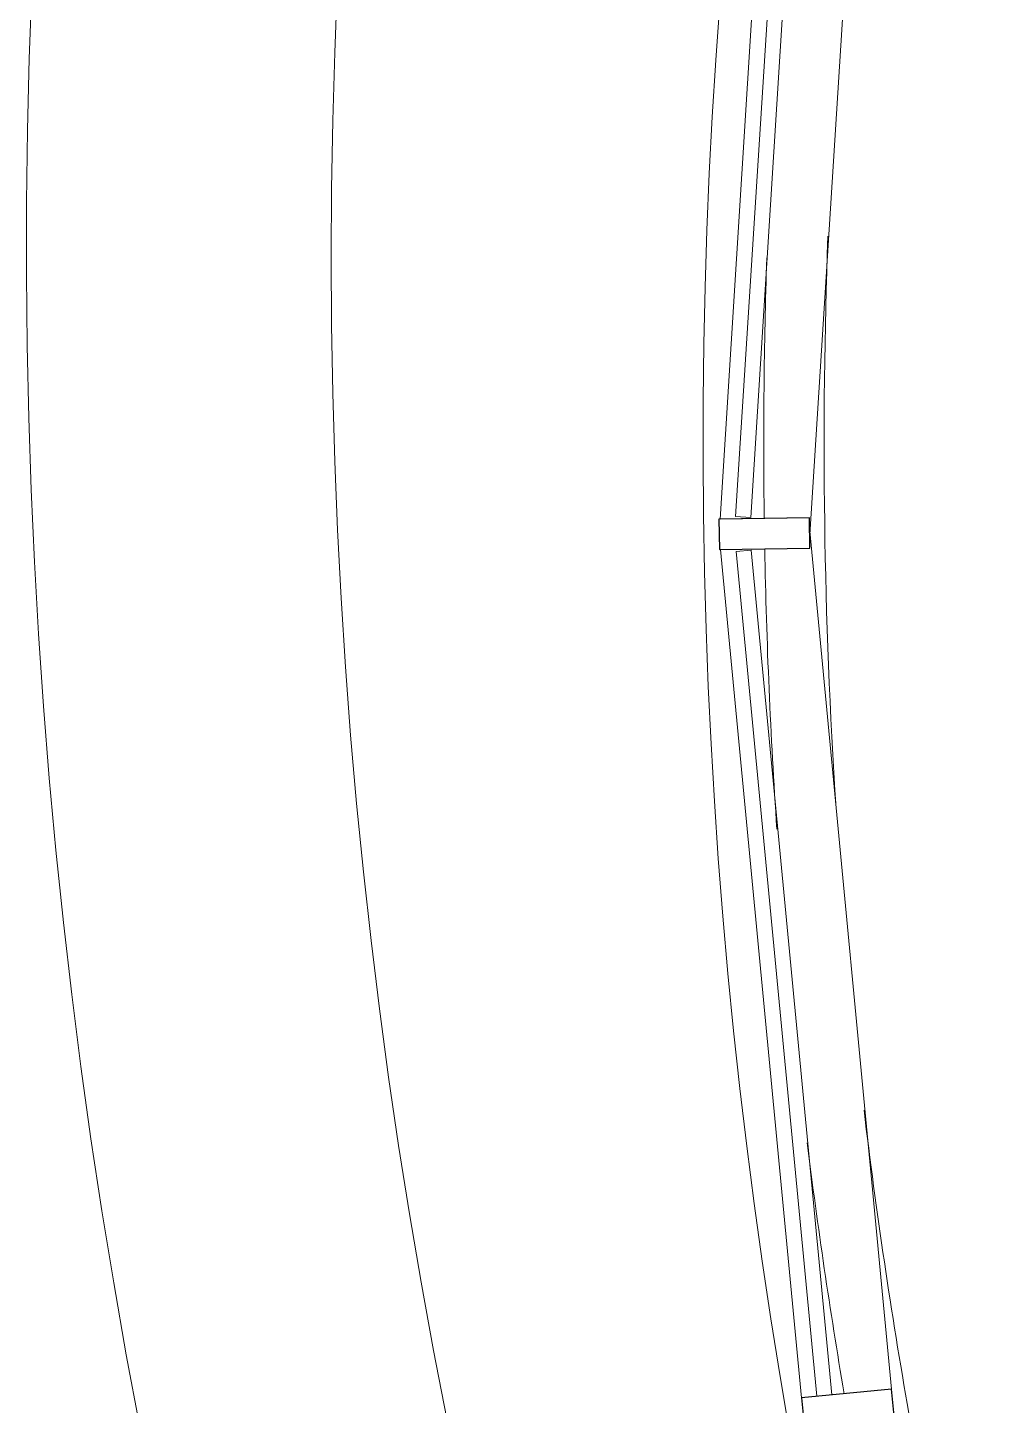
# Model space of a CAD drawing. Header units: metres. Extents: x -217 to -108, y -304 to -188.
# Drawn here: x -170.501 to -168.918, y -218.548 to -216.266 of the extents above; entities that cross this region are included whole.
import ezdxf

# ---------------------------------------------------------------- set-up
doc = ezdxf.new("R2010")
doc.units = ezdxf.units.M
for name, color, linetype, lineweight in [('A-FLOR', 192, 'Continuous', 9), ('A-GLAZ-CURT', 52, 'Continuous', 9), ('A-GLAZ-CWMG', 51, 'Continuous', 9), ('A-WALL', 113, 'Continuous', 9)]:
    doc.layers.add(name, color=color, linetype=linetype, lineweight=lineweight)

# ---------------------------------------------------------------- blocks, each defined once
blk = doc.blocks.new('Montante rectangular - 50 x 150 mm-715983-Nivel 3')
at = {"layer": 'A-GLAZ-CWMG'}
for p, q in [((-169.2053, -217.0997), (-169.0697, -218.5207)), ((-169.2053, -217.0997), (-169.2049, -217.1277)), ((-169.2049, -217.1277), (-169.3531, -217.13)), ((-169.219, -218.535), (-169.3531, -217.13)), ((-169.0697, -218.5207), (-169.219, -218.535))]:
    blk.add_line(p, q, dxfattribs=at)
blk = doc.blocks.new('Montante rectangular - 50 x 150 mm-715984-Nivel 3')
at = {"layer": 'A-GLAZ-CWMG'}
for p, q in [((-169.3539, -217.08), (-169.2629, -215.6407)), ((-169.1161, -215.6617), (-169.2629, -215.6407)), ((-169.1122, -215.634), (-169.2052, -217.1056)), ((-169.1122, -215.634), (-169.1161, -215.6617)), ((-169.3539, -217.08), (-169.2057, -217.0777)), ((-169.2057, -217.0777), (-169.2052, -217.1056))]:
    blk.add_line(p, q, dxfattribs=at)
blk = doc.blocks.new('Panel de sistema - Acristalado-715992-Nivel 3')
at = {"layer": 'A-GLAZ-CURT', "lineweight": 18}
for p, q in [((0.7027, 0.0495), (-0.7027, 0.0495)), ((-0.7027, 0.0495), (-0.7027, 0.0245)), ((0.7027, 0.0245), (0.7027, 0.0495)), ((-0.7027, 0.0245), (0.7027, 0.0245))]:
    blk.add_line(p, q, dxfattribs=at)
blk = doc.blocks.new('Panel de sistema - Acristalado-715993-Nivel 3')
at = {"layer": 'A-GLAZ-CURT', "lineweight": 18}
for p, q in [((0.7152, 0.0495), (-0.7152, 0.0495)), ((-0.7152, 0.0495), (-0.7152, 0.0245)), ((0.7152, 0.0245), (0.7152, 0.0495)), ((-0.7152, 0.0245), (0.7152, 0.0245))]:
    blk.add_line(p, q, dxfattribs=at)
blk = doc.blocks.new('Montante rectangular - 50 x 150 mm-669278-Nivel 3')
at = {"layer": 'A-GLAZ-CWMG', "lineweight": 25}
for p, q in [((0, 0.075), (-0.05, 0.075)), ((-0.05, 0.075), (-0.05, -0.075)), ((0, -0.075), (0, 0.075)), ((-0.05, -0.075), (0, -0.075))]:
    blk.add_line(p, q, dxfattribs=at)
blk = doc.blocks.new('Montante rectangular - 50 x 150 mm-669257-Nivel 3')
at = {"layer": 'A-GLAZ-CWMG', "lineweight": 25}
for p, q in [((-0.025, 0.075), (0.025, 0.075)), ((-0.025, -0.075), (-0.025, 0.075)), ((0.025, 0.075), (0.025, -0.075)), ((0.025, -0.075), (-0.025, -0.075))]:
    blk.add_line(p, q, dxfattribs=at)

msp = doc.modelspace()

# ---------------------------------------------------------------- linework, layer by layer
at = {"layer": 'A-FLOR'}
for centre, radius, start, end in [((-160.1897, -216.6239), 10.3111, 32.99567, 203.9847), ((-160.1804, -216.6397), 9.8158, 33.32339, 203.64672), ((-159.9194, -216.9541), 9.3621, 178.11973, 180.76366), ((-159.9194, -216.9541), 9.3621, 178.11973, 180.76366), ((-159.9194, -216.9541), 9.3621, 181.06969, 183.91424), ((-159.9194, -216.9541), 9.3621, 181.06969, 183.91424), ((-159.9194, -216.9541), 9.3621, 187.11087, 189.68034), ((-159.9194, -216.9541), 9.3621, 187.11087, 189.68034)]:
    msp.add_arc(centre, radius, start, end, dxfattribs=at)
at = {"layer": 'A-WALL'}
for radius, start, end in [(9.4621, 44.86804, 189.98653), (9.2621, 177.87894, 183.7417), (9.2621, 186.84806, 189.98653)]:
    msp.add_arc((-159.9194, -216.9541), radius, start, end, dxfattribs=at)

# ---------------------------------------------------------------- block references
at = {"layer": 'A-GLAZ-CURT'}
for name, p, rotation in [('Panel de sistema - Acristalado-715993-Nivel 3', (-169.2335, -216.3651), 86.38167387727164), ('Panel de sistema - Acristalado-715992-Nivel 3', (-169.2111, -217.8283), 95.45157940140174)]:
    msp.add_blockref(name, p, dxfattribs=dict(at, rotation=rotation))
at = {"layer": 'A-GLAZ-CWMG'}
for name in ['Montante rectangular - 50 x 150 mm-715984-Nivel 3', 'Montante rectangular - 50 x 150 mm-715983-Nivel 3']:
    msp.add_blockref(name, (0, 0), dxfattribs=at)
at = {"layer": 'A-GLAZ-CWMG', "extrusion": (0, 0, -1), "rotation": 89.08337336066391}
msp.add_blockref('Montante rectangular - 50 x 150 mm-669257-Nivel 3', (169.2803, -217.1039), dxfattribs=at)
at = {"layer": 'A-GLAZ-CWMG', "rotation": 275.4515794014018}
msp.add_blockref('Montante rectangular - 50 x 150 mm-669278-Nivel 3', (-169.1396, -218.5776), dxfattribs=at)

doc.saveas('drawing.dxf')
